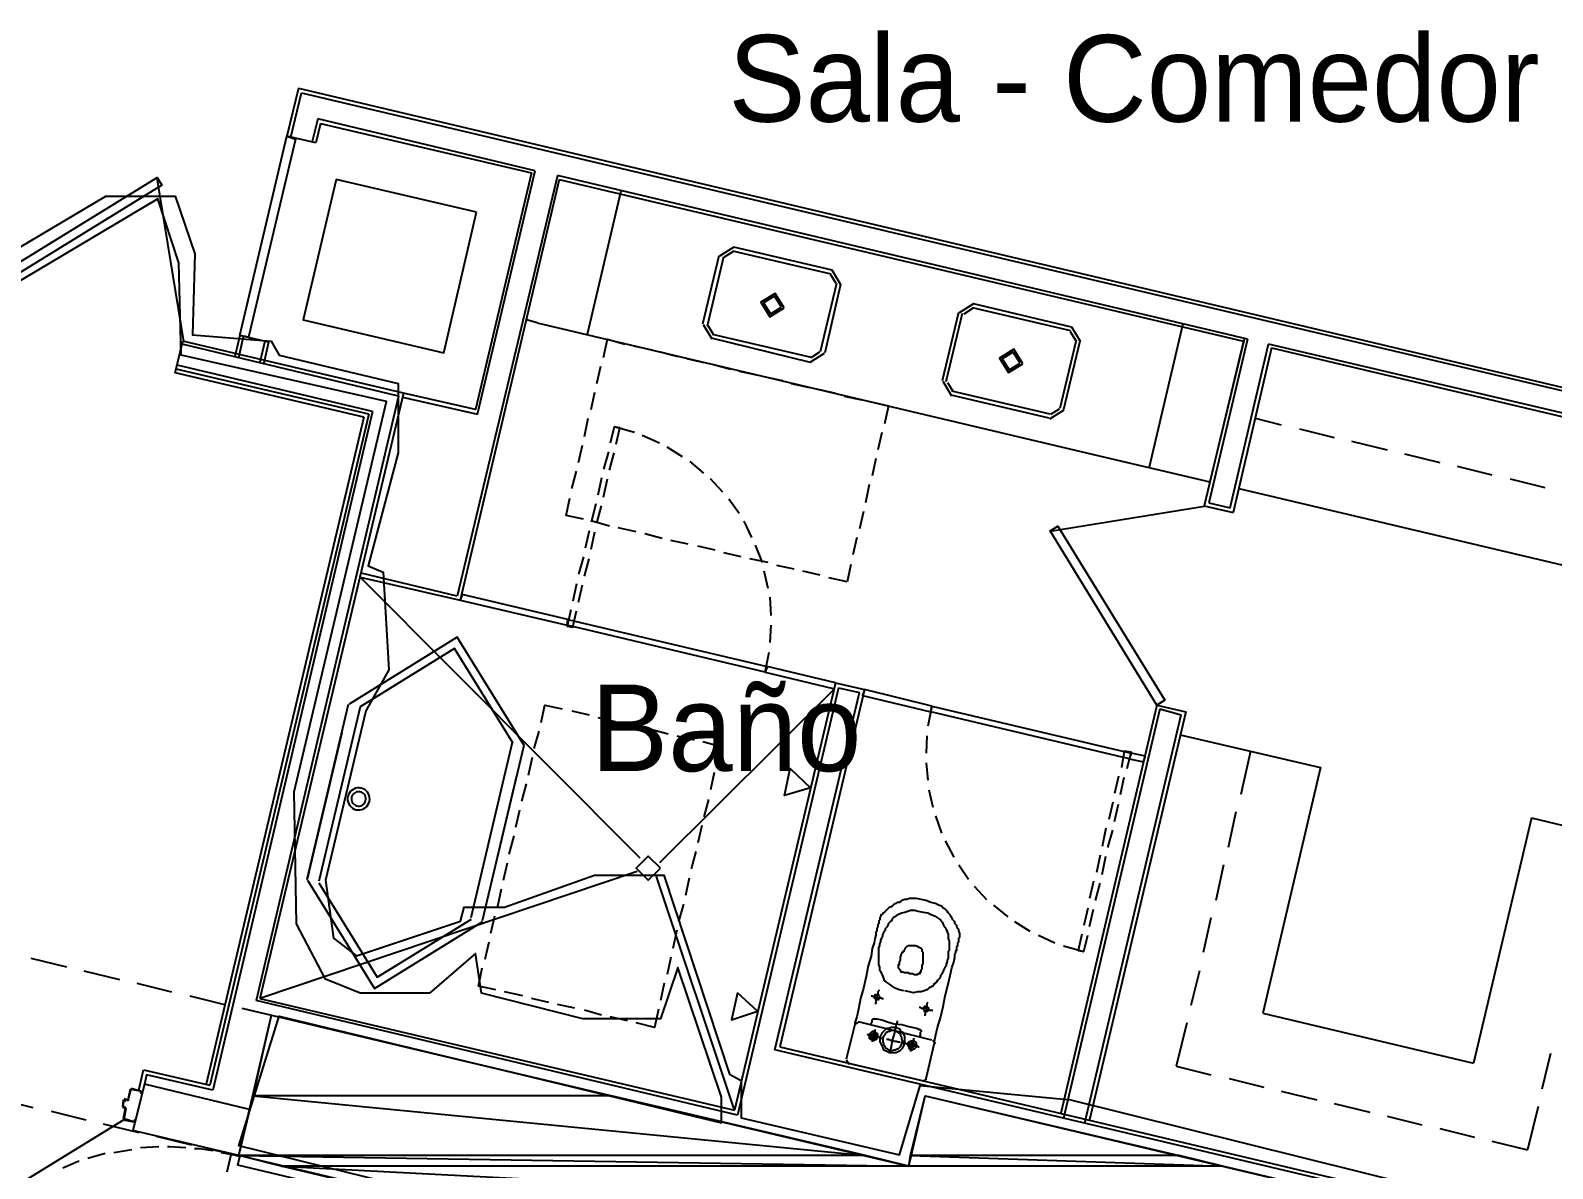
# Model space of a CAD drawing. Header units: feet. Extents: x -84 to 198, y -22 to 181.
# Drawn here: x 94.39 to 115.48, y 114.9 to 130.67 of the extents above; entities that cross this region are included whole.
import ezdxf
from ezdxf.enums import TextEntityAlignment as Align

# ---------------------------------------------------------------- set-up
doc = ezdxf.new("R2010")
doc.units = ezdxf.units.FT
for name, color, linetype in [('A-AREA-COMUN', 252, 'CONTINUOUS'), ('A-AREA-UNIDAD', 30, 'CONTINUOUS'), ('A-LINEA', 7, 'CONTINUOUS'), ('A-LINEA-FINA', 9, 'CONTINUOUS'), ('A-MURO-CONCRETO', 8, 'CONTINUOUS'), ('A-NOMBRE-ESPACIO', 2, 'CONTINUOUS')]:
    doc.layers.add(name, color=color, linetype=linetype)

msp = doc.modelspace()

# ---------------------------------------------------------------- linework, layer by layer
at = {"layer": 'A-AREA-COMUN'}
msp.add_lwpolyline([(107.12, 104.2844), (108.992, 112.3378), (97.28, 115.2178), (97.84, 117.0133), (103.968, 115.5378), (103.968, 115.8933), (103.36, 117.6889), (103.12, 116.9778), (102.048, 116.9778), (100.64, 117.3333), (100.56, 117.8844), (99.92, 117.3333), (98.96, 117.3333), (98.48, 117.5289), (98.08, 118.2933), (98.048, 120.1244), (99.328, 125.5289), (96.48, 126.1689), (96.448, 127.4489), (96.16, 128.3378), (93.92, 127.0044)], dxfattribs=at)
at = {"layer": 'A-AREA-UNIDAD'}
msp.add_lwpolyline([(93.488, 127.2178), (95.44, 128.3733), (96.4, 128.3733), (96.672, 127.5733), (96.64, 126.4533), (97.728, 126.3644), (97.84, 126.1689), (99.488, 125.7778), (99.488, 124.8178), (99.072, 123.2533), (99.28, 123.1644), (99.36, 121.8133), (99.04, 121.2444), (98.48, 118.8978), (98.592, 118.0978), (98.912, 117.8489), (100.352, 118.3289), (100.4, 118.5244), (100.96, 118.5244), (102.208, 118.9689), (103.168, 118.9689), (104.08, 116.2133), (104.24, 116.1244), (104.24, 115.6089), (106.432, 115.0933), (106.72, 116.0533), (108.8, 115.8578), (114.448, 114.4533)], dxfattribs=at)
at = {"layer": 'A-LINEA'}
for p, q in [((98.1067, 129.8711), (97.9467, 129.2044)), ((98, 129.1911), (98.1467, 129.8044)), ((98.1067, 129.8711), (118.4933, 125.0444)), ((98.1467, 129.8044), (118.5333, 124.9911)), ((98.3733, 129.4444), (98.2933, 129.1111)), ((98.4133, 129.3778), (98.3467, 129.1111)), ((101.3867, 128.7244), (98.3733, 129.4444)), ((98.4133, 129.3778), (101.3333, 128.6978)), ((98.3467, 129.1111), (97.9467, 129.2044)), ((101.6933, 128.6578), (100.3067, 122.8311)), ((100.5867, 125.3511), (101.3867, 128.7244)), ((111.2533, 126.3911), (101.6933, 128.6578)), ((96.5192, 126.3589), (96.1495, 128.6214)), ((100.5733, 128.1511), (98.6267, 128.6044)), ((101.72, 128.6044), (100.3467, 122.7778)), ((101.72, 128.6044), (111.2, 126.3644)), ((102.5733, 128.4444), (102.1067, 126.4578)), ((104.1384, 127.6666), (103.9378, 127.5428)), ((104.123, 127.6018), (104.0027, 127.5275)), ((104.12, 127.6178), (105.48, 127.2978)), ((104.1333, 127.6711), (105.4933, 127.3511)), ((103.7067, 126.6044), (103.9333, 127.5511)), ((103.7733, 126.5778), (104, 127.5378)), ((105.56, 127.1644), (105.3333, 126.2178)), ((105.5573, 127.1614), (105.483, 127.2818)), ((105.6222, 127.1461), (105.4984, 127.3466)), ((105.6133, 127.1511), (105.4, 126.2044)), ((107.0267, 125.8178), (107.2533, 126.7644)), ((107.08, 125.8044), (107.3067, 126.7511)), ((107.4584, 126.88), (107.2578, 126.7561)), ((107.443, 126.8151), (107.3227, 126.7408)), ((107.44, 126.8311), (108.8, 126.5111)), ((107.4533, 126.8844), (108.8133, 126.5644)), ((101.4133, 126.6178), (101.2667, 126.6578)), ((101.4133, 126.6178), (109.2, 124.7778)), ((103.7111, 126.5961), (103.835, 126.3956)), ((103.776, 126.5808), (103.8503, 126.4605)), ((108.9422, 126.3594), (108.8184, 126.56)), ((110.36, 126.6044), (109.8933, 124.6178)), ((96.4, 125.9244), (96.5067, 126.3644)), ((99.4933, 125.6044), (96.4933, 126.3244)), ((99.56, 125.6444), (96.5067, 126.3644)), ((97.2933, 126.4444), (97.2267, 126.1511)), ((97.28, 126.1378), (97.3467, 126.4311)), ((97.6933, 126.3511), (97.2933, 126.4444)), ((97.64, 126.3644), (97.5733, 126.0711)), ((97.6933, 126.3511), (97.6267, 126.0578)), ((105.2, 126.0711), (103.8267, 126.4044)), ((105.2133, 126.1378), (103.84, 126.4578)), ((108.88, 126.3778), (108.6533, 125.4311)), ((108.9333, 126.3644), (108.7067, 125.4178)), ((108.8773, 126.3748), (108.803, 126.4951)), ((111.2, 126.3644), (110.6533, 124.0844)), ((111.2533, 126.3911), (110.72, 124.1244)), ((111.2133, 126.4044), (110.7333, 124.4178)), ((111.0133, 124.0578), (111.5467, 126.3244)), ((118.4667, 124.6978), (111.5467, 126.3244)), ((102.7467, 126.2978), (103, 126.2444)), ((103.12, 126.2178), (103.36, 126.1511)), ((103.48, 126.1244), (103.72, 126.0711)), ((105.195, 126.0756), (105.3955, 126.1994)), ((105.2103, 126.1405), (105.3306, 126.2148)), ((111.5867, 126.2711), (111.0533, 123.9911)), ((111.5867, 126.2711), (118.4, 124.6578)), ((99.0133, 125.3111), (96.4, 125.9244)), ((99.08, 125.3511), (96.4133, 125.9778)), ((99.1333, 125.3911), (96.4267, 126.0311)), ((102.24, 125.7778), (102.2933, 126.0178)), ((103.84, 126.0444), (104.0933, 125.9778)), ((104.2133, 125.9511), (104.4533, 125.8978)), ((104.5733, 125.8711), (104.8133, 125.8178)), ((104.9333, 125.7778), (105.1867, 125.7244)), ((105.3067, 125.6978), (105.5467, 125.6444)), ((107.0311, 125.8095), (107.155, 125.6089)), ((107.096, 125.7941), (107.1703, 125.6738)), ((99.4933, 125.6044), (97.52, 117.2311)), ((99.56, 125.6444), (97.5733, 117.2578)), ((99.5467, 125.5911), (100.5867, 125.3511)), ((102.16, 125.4178), (102.2133, 125.6578)), ((105.6667, 125.6044), (105.9067, 125.5511)), ((108.5067, 125.2978), (107.1467, 125.6178)), ((108.52, 125.3511), (107.16, 125.6711)), ((99.0133, 125.3111), (96.8267, 116.0711)), ((99.0133, 125.3111), (96.8267, 116.0711)), ((99.08, 125.3511), (96.88, 116.0578)), ((99.08, 125.3511), (96.88, 116.0578)), ((99.1333, 125.3911), (96.92, 115.9911)), ((99.1333, 125.3911), (96.92, 115.9911)), ((102.0667, 125.0444), (102.12, 125.2978)), ((108.515, 125.2889), (108.7155, 125.4127)), ((108.5303, 125.3538), (108.6506, 125.4281)), ((111.36, 125.2978), (111.72, 125.2044)), ((102.48, 125.1778), (102.4267, 124.9511)), ((102.76, 125.0978), (102.48, 125.1778)), ((103.1067, 124.9511), (102.8667, 125.0578)), ((106.1867, 125.0978), (106.1333, 124.8578)), ((111.9733, 125.1511), (112.4533, 125.0311)), ((101.9867, 124.6844), (102.04, 124.9244)), ((103.4267, 124.7644), (103.2133, 124.8978)), ((112.6933, 124.9778), (113.1867, 124.8578)), ((102.4, 124.8311), (102.3333, 124.5911)), ((102.4133, 124.5778), (102.48, 124.8178)), ((103.72, 124.5378), (103.5333, 124.6978)), ((106.1067, 124.7378), (106.0533, 124.4978)), ((109.2, 124.7778), (110.7333, 124.4178)), ((113.4267, 124.8044), (113.92, 124.6844)), ((114.16, 124.6311), (114.64, 124.5111)), ((101.8933, 124.3244), (101.96, 124.5644)), ((102.3067, 124.4711), (102.2533, 124.2311)), ((102.3333, 124.2044), (102.3867, 124.4578)), ((103.9867, 124.2711), (103.8133, 124.4578)), ((114.8933, 124.4578), (115.3733, 124.3378)), ((106.0133, 124.3778), (105.96, 124.1244)), ((111.1333, 124.3244), (117.9467, 122.7111)), ((102.2267, 124.1111), (102.16, 123.8578)), ((102.24, 123.8444), (102.3067, 124.0844)), ((104.2133, 123.9778), (104.0667, 124.1778)), ((105.9333, 124.0044), (105.88, 123.7644)), ((110.659, 124.075), (108.5182, 123.7287)), ((110.6533, 124.0844), (111.0533, 123.9911)), ((110.72, 124.1244), (111.0133, 124.0578)), ((102.4133, 123.8044), (102.1733, 123.8711)), ((104.3867, 123.6444), (104.28, 123.8711)), ((102.1333, 123.7378), (102.08, 123.4978)), ((102.16, 123.4844), (102.2133, 123.7244)), ((102.7867, 123.7244), (102.5333, 123.7778)), ((103.1467, 123.6311), (102.9067, 123.6978)), ((103.5067, 123.5511), (103.2667, 123.6044)), ((105.84, 123.6444), (105.7867, 123.4044)), ((102.0533, 123.3778), (101.9867, 123.1378)), ((103.88, 123.4711), (103.64, 123.5244)), ((104.24, 123.3778), (104, 123.4311)), ((104.5333, 123.2978), (104.44, 123.5378)), ((100.3067, 122.8311), (98.9733, 123.1511)), ((102.0667, 123.1111), (102.1333, 123.3511)), ((104.6133, 123.2978), (104.36, 123.3511)), ((104.6133, 122.9378), (104.56, 123.1778)), ((104.9733, 123.2044), (104.7333, 123.2578)), ((105.3333, 123.1244), (105.0933, 123.1778)), ((105.76, 123.2711), (105.7067, 123.0311)), ((102.84, 119.2044), (98.96, 123.0978)), ((98.96, 123.0978), (100.3467, 122.7778)), ((101.96, 123.0044), (101.9067, 122.7644)), ((101.9867, 122.7511), (102.04, 122.9911)), ((105.7067, 123.0311), (105.4533, 123.0844)), ((104.6533, 122.5644), (104.64, 122.8178)), ((101.7867, 122.4711), (101.7867, 122.4711)), ((101.7867, 122.4711), (101.7867, 122.4711)), ((101.88, 122.4578), (101.88, 122.4578)), ((104.64, 122.1911), (104.6533, 122.4311)), ((104.5733, 121.7778), (104.6267, 122.0578)), ((105.5333, 121.5511), (103.1067, 119.1378)), ((105.5467, 121.6311), (104.1467, 115.7111)), ((105.5867, 121.5644), (104.1867, 115.6444)), ((104.7067, 116.5511), (105.88, 121.4978)), ((105.9467, 121.5378), (104.7733, 116.5911)), ((105.4933, 121.6044), (105.4933, 121.6044)), ((105.5467, 121.6311), (105.9467, 121.5378)), ((105.5867, 121.5644), (105.88, 121.4978)), ((105.9733, 121.4844), (105.9733, 121.4844)), ((98.96, 121.2978), (98.3867, 118.8844)), ((106.88, 121.3111), (106.8267, 121.0311)), ((110, 121.3244), (108.6667, 115.6711)), ((110.04, 121.2711), (108.7067, 115.6044)), ((110, 121.3244), (110.4, 121.2311)), ((110.04, 121.2711), (110.3333, 121.1911)), ((101.8933, 121.2444), (102.1333, 121.1911)), ((102.2533, 121.1511), (102.4933, 121.0978)), ((102.6133, 121.0711), (102.8667, 121.0178)), ((109, 115.5378), (110.3333, 121.1911)), ((110.4, 121.2311), (109.0667, 115.5778)), ((101.3733, 120.7244), (101.44, 120.9644)), ((102.9867, 120.9911), (103.2267, 120.9244)), ((103.3467, 120.8978), (103.5867, 120.8444)), ((106.8133, 120.8978), (106.8, 120.6578)), ((110.32, 120.9111), (112.2667, 120.4578)), ((101.0667, 120.8044), (100.4933, 118.3778)), ((101.2267, 120.7644), (100.6533, 118.3378)), ((103.7067, 120.8178), (103.96, 120.7511)), ((103.96, 120.7511), (103.8933, 120.5111)), ((109.5867, 120.6311), (109.5867, 120.6311)), ((109.6667, 120.6178), (109.6667, 120.6178)), ((109.6667, 120.6178), (109.6667, 120.6178)), ((111.2933, 120.6844), (111.16, 120.0844)), ((101.2933, 120.3511), (101.3467, 120.6044)), ((106.8, 120.5244), (106.8267, 120.2844)), ((112.2667, 120.4578), (111.4667, 117.0578)), ((101.1333, 120.3644), (100.6533, 118.3378)), ((101.2, 119.9911), (101.2667, 120.2311)), ((103.8667, 120.3911), (103.8133, 120.1511)), ((109.4667, 120.3378), (109.4133, 120.0978)), ((109.4933, 120.0844), (109.5467, 120.3244)), ((98.7908, 120.0599), (98.7869, 120.0335)), ((98.7869, 120.0335), (98.7877, 120.0068)), ((98.7877, 120.0068), (98.7931, 119.9806)), ((98.7993, 120.0853), (98.7908, 120.0599)), ((98.812, 120.1088), (98.7993, 120.0853)), ((98.8286, 120.1298), (98.812, 120.1088)), ((98.8485, 120.1475), (98.8286, 120.1298)), ((98.8427, 120.0476), (98.8402, 120.0303)), ((98.8402, 120.0303), (98.8407, 120.0129)), ((98.8407, 120.0129), (98.8442, 119.9958)), ((98.8482, 120.0641), (98.8427, 120.0476)), ((98.8442, 119.9958), (98.8506, 119.9796)), ((98.8565, 120.0795), (98.8482, 120.0641)), ((98.8713, 120.1615), (98.8485, 120.1475)), ((98.8673, 120.0931), (98.8565, 120.0795)), ((98.8804, 120.1047), (98.8673, 120.0931)), ((98.8962, 120.1714), (98.8713, 120.1615)), ((98.8952, 120.1138), (98.8804, 120.1047)), ((98.9114, 120.1203), (98.8952, 120.1138)), ((98.9223, 120.1768), (98.8962, 120.1714)), ((98.9285, 120.1238), (98.9114, 120.1203)), ((98.9491, 120.1775), (98.9223, 120.1768)), ((98.9459, 120.1243), (98.9285, 120.1238)), ((98.9631, 120.1217), (98.9459, 120.1243)), ((98.9755, 120.1736), (98.9491, 120.1775)), ((98.9797, 120.1162), (98.9631, 120.1217)), ((99.0009, 120.1652), (98.9755, 120.1736)), ((98.995, 120.1079), (98.9797, 120.1162)), ((99.0087, 120.0971), (98.995, 120.1079)), ((99.0244, 120.1525), (99.0009, 120.1652)), ((99.0203, 120.0841), (99.0087, 120.0971)), ((99.0294, 120.0693), (99.0203, 120.0841)), ((99.0235, 119.9694), (99.0318, 119.9848)), ((99.0453, 120.1359), (99.0244, 120.1525)), ((99.0358, 120.053), (99.0294, 120.0693)), ((99.0318, 119.9848), (99.0373, 120.0013)), ((99.0393, 120.036), (99.0358, 120.053)), ((99.0373, 120.0013), (99.0398, 120.0185)), ((99.0398, 120.0185), (99.0393, 120.036)), ((99.0631, 120.1159), (99.0453, 120.1359)), ((99.0771, 120.0931), (99.0631, 120.1159)), ((99.0869, 120.0683), (99.0771, 120.0931)), ((99.0807, 119.9636), (99.0892, 119.989)), ((99.0923, 120.0421), (99.0869, 120.0683)), ((99.0892, 119.989), (99.0931, 120.0154)), ((99.0931, 120.0154), (99.0923, 120.0421)), ((103.7867, 120.0178), (103.72, 119.7778)), ((106.84, 120.1511), (106.8933, 119.9111)), ((98.7931, 119.9806), (98.8029, 119.9557)), ((98.8029, 119.9557), (98.8169, 119.933)), ((98.8169, 119.933), (98.8347, 119.913)), ((98.8347, 119.913), (98.8556, 119.8964)), ((98.8506, 119.9796), (98.8597, 119.9648)), ((98.8556, 119.8964), (98.8792, 119.8837)), ((98.8597, 119.9648), (98.8713, 119.9518)), ((98.8713, 119.9518), (98.885, 119.9409)), ((98.8791, 119.8837), (98.9045, 119.8753)), ((98.885, 119.9409), (98.9003, 119.9327)), ((98.9003, 119.9327), (98.9169, 119.9272)), ((98.9045, 119.8753), (98.9309, 119.8714)), ((98.9169, 119.9272), (98.9341, 119.9246)), ((98.9309, 119.8714), (98.9577, 119.8721)), ((98.9341, 119.9246), (98.9515, 119.9251)), ((98.9515, 119.9251), (98.9686, 119.9286)), ((98.9577, 119.8721), (98.9838, 119.8775)), ((98.9686, 119.9286), (98.9848, 119.935)), ((98.9838, 119.8775), (99.0087, 119.8874)), ((98.9848, 119.935), (98.9996, 119.9442)), ((98.9996, 119.9442), (99.0127, 119.9558)), ((99.0087, 119.8874), (99.0315, 119.9014)), ((99.0127, 119.9558), (99.0235, 119.9694)), ((99.0315, 119.9014), (99.0514, 119.9191)), ((99.0514, 119.9191), (99.068, 119.9401)), ((99.068, 119.9401), (99.0807, 119.9636)), ((101.12, 119.6311), (101.1733, 119.8711)), ((106.9333, 119.7911), (107.0133, 119.5511)), ((109.3867, 119.9778), (109.3333, 119.7378)), ((109.4133, 119.7111), (109.4667, 119.9511)), ((111.0933, 119.8444), (110.9867, 119.3511)), ((103.6933, 119.6578), (103.64, 119.4178)), ((109.2933, 119.6178), (109.24, 119.3644)), ((109.32, 119.3511), (109.3867, 119.5911)), ((115.1867, 119.7644), (114.3867, 116.3644)), ((115.1867, 119.7644), (117.1333, 119.2978)), ((101.0267, 119.2578), (101.0933, 119.5111)), ((107.0667, 119.4444), (107.1867, 119.2178)), ((103.6133, 119.2978), (103.5467, 119.0578)), ((109.2133, 119.2444), (109.16, 119.0044)), ((109.24, 118.9778), (109.2933, 119.2311)), ((102.8, 119.0178), (97.5733, 117.2578)), ((100.9467, 118.8978), (101, 119.1378)), ((104.1467, 115.7111), (103.0667, 118.9511)), ((107.2533, 119.1111), (107.3867, 118.9111)), ((110.92, 119.1111), (110.8133, 118.6178)), ((100.8667, 118.5378), (100.92, 118.7778)), ((103.52, 118.9244), (103.4667, 118.6844)), ((107.4667, 118.8178), (107.64, 118.6311)), ((109.12, 118.8844), (109.0667, 118.6444)), ((109.1467, 118.6178), (109.2133, 118.8578)), ((103.44, 118.5644), (103.3733, 118.3244)), ((107.7333, 118.5511), (107.9333, 118.3911)), ((109.04, 118.5111), (108.9867, 118.2711)), ((100.7733, 118.1644), (100.8267, 118.4044)), ((108.0267, 118.3244), (108.24, 118.1911)), ((109.0667, 118.2578), (109.12, 118.4978)), ((110.7467, 118.3778), (110.64, 117.8978)), ((103.3467, 118.2044), (103.2933, 117.9511)), ((108.36, 118.1378), (108.5867, 118.0311)), ((108.9867, 117.9111), (109.04, 118.1378)), ((100.6933, 117.8044), (100.7467, 118.0444)), ((108.7067, 117.9911), (108.9867, 117.9111)), ((94.4, 117.8178), (94.8933, 117.6978)), ((103.2667, 117.8311), (103.2133, 117.5911)), ((95.1333, 117.6444), (95.6267, 117.5244)), ((95.8667, 117.4711), (96.3467, 117.3511)), ((103.1733, 117.4711), (103.12, 117.2311)), ((110.5867, 117.6444), (110.4667, 117.1644)), ((96.6, 117.2978), (97.08, 117.1778)), ((97.5733, 117.2578), (104.1467, 115.7111)), ((101.2133, 117.2978), (100.96, 117.3511)), ((101.5733, 117.2044), (101.3333, 117.2578)), ((97.32, 117.1244), (97.7333, 117.0311)), ((104.1867, 115.6444), (97.52, 117.2311)), ((101.9333, 117.1244), (101.6933, 117.1778)), ((102.3067, 117.0311), (102.0667, 117.0978)), ((111.4667, 117.0578), (114.3867, 116.3644)), ((102.6667, 116.9511), (102.4267, 117.0044)), ((105.8133, 116.8978), (105.6933, 116.4178)), ((105.8707, 116.9365), (105.8146, 116.9019)), ((106.88, 116.6844), (105.8667, 116.9378)), ((110.4133, 116.9244), (110.2667, 116.3244)), ((106.8, 116.1511), (106.92, 116.6444)), ((106.9321, 116.627), (106.8974, 116.6832)), ((129.2667, 110.7378), (104.7067, 116.5511)), ((104.7733, 116.5911), (129.28, 110.7911)), ((105.6946, 116.4085), (105.7293, 116.3524)), ((115.4533, 116.4978), (115.3333, 116.0044)), ((95.8933, 115.9911), (95.96, 116.2711)), ((95.8933, 115.9911), (95.96, 116.2711)), ((95.96, 116.2711), (96.88, 116.0578)), ((95.96, 116.2711), (96.88, 116.0578)), ((105.72, 116.3644), (106.7467, 116.1244)), ((110.2667, 116.3244), (110.7467, 116.2044)), ((95.7733, 116.0044), (95.7467, 115.8711)), ((95.7867, 116.0044), (95.7867, 116.0044)), ((95.9733, 116.0711), (95.8133, 115.4311)), ((97.4267, 115.7244), (95.9733, 116.0711)), ((106.7559, 116.1124), (106.8121, 116.147)), ((111, 116.1511), (111.48, 116.0311)), ((111.72, 115.9778), (112.2133, 115.8578)), ((93.9467, 115.8711), (94.4267, 115.7511)), ((95.68, 115.8578), (95.6667, 115.7644)), ((95.7333, 115.8578), (95.6933, 115.8711)), ((95.6933, 115.8578), (95.6933, 115.8578)), ((95.7333, 115.8711), (95.7333, 115.8711)), ((95.7354, 115.845), (95.7595, 115.8598)), ((112.4533, 115.8044), (112.9467, 115.6844)), ((92.0775, 113.3648), (95.6926, 115.5856)), ((94.68, 115.6978), (95.16, 115.5778)), ((95.6667, 115.7511), (95.7067, 115.7511)), ((95.68, 115.7644), (95.68, 115.7644)), ((95.7067, 115.7378), (95.68, 115.5911)), ((95.6933, 115.7378), (95.6933, 115.7378)), ((95.6933, 115.5911), (95.6933, 115.5911)), ((95.7195, 115.7265), (95.7046, 115.7506)), ((113.1867, 115.6311), (113.6667, 115.5111)), ((115.28, 115.7644), (115.1333, 115.1644)), ((95.4, 115.5244), (95.8933, 115.4044)), ((97.28, 115.0844), (95.8133, 115.4311)), ((96.1333, 115.3511), (96.6267, 115.2311)), ((113.92, 115.4578), (114.4, 115.3378)), ((95.8, 115.1644), (95.5467, 115.1244)), ((96.1733, 115.2044), (95.92, 115.1911)), ((96.8667, 115.1778), (97.28, 115.0844)), ((114.64, 115.2844), (115.1333, 115.1644)), ((95.4267, 115.1111), (95.1867, 115.0444)), ((97.1733, 115.0978), (97.04, 115.1244)), ((97.12, 114.8578), (97.1733, 115.0978)), ((97.2933, 115.0711), (97.1733, 115.0978)), ((97.2667, 114.9511), (97.2933, 115.0711)), ((99.4667, 114.4311), (97.2667, 114.9511))]:
    msp.add_line(p, q, dxfattribs=at)
for points in [[(98.0667, 129.1644), (97.4133, 126.4178), (97.2933, 126.4444), (97.9467, 129.2044), (98.0667, 129.1644)], [(93.5867, 127.0578), (96.1467, 128.6311), (96.2133, 128.5244), (93.6533, 126.9511), (93.5867, 127.0578)], [(101.3333, 128.6978), (100.56, 125.4178), (99.56, 125.6444)], [(98.6267, 128.6044), (98.1733, 126.6578), (100.12, 126.2044), (100.5733, 128.1511)], [(104.8355, 126.8261), (104.7117, 127.0266), (104.5111, 126.9028), (104.635, 126.7023), (104.8355, 126.8261)], [(104.7966, 126.8353), (104.7025, 126.9877), (104.5501, 126.8936), (104.6442, 126.7412), (104.7966, 126.8353)], [(102.3333, 126.1378), (102.3867, 126.3911), (102.6267, 126.3244)], [(108.1422, 126.0527), (108.0184, 126.2533), (107.8178, 126.1295), (107.9416, 125.9289), (108.1422, 126.0527)], [(108.1033, 126.0619), (108.0092, 126.2144), (107.8567, 126.1203), (107.9508, 125.9678), (108.1033, 126.0619)], [(106.04, 125.5244), (106.28, 125.4711), (106.2267, 125.2178)], [(102.5067, 124.9378), (102.56, 125.1644), (102.48, 125.1778)], [(102.0533, 123.8978), (101.8133, 123.9511), (101.8667, 124.1911)], [(110, 121.3244), (108.52, 123.7378), (108.6267, 123.8044), (110.1067, 121.3911), (110, 121.3244)], [(100.3467, 122.7778), (101.8267, 122.4311), (101.84, 122.5111), (100.3733, 122.8578), (100.3467, 122.7778)], [(101.88, 122.6444), (101.8267, 122.4178), (101.9067, 122.4044), (101.96, 122.6311)], [(101.84, 122.5111), (104.6, 121.8578), (104.5733, 121.7778), (101.8267, 122.4311), (101.84, 122.5111)], [(101.2332, 120.7641), (100.307, 122.2643), (98.8068, 121.3381)], [(101.0775, 120.8009), (100.2702, 122.1086), (98.9625, 121.3013)], [(104.5467, 121.8311), (104.5467, 121.8311), (104.5467, 121.8311)], [(104.5733, 121.7778), (105.5333, 121.5511), (105.5467, 121.6311), (104.6, 121.8578), (104.5733, 121.7778)], [(104.6267, 121.8044), (104.6267, 121.8044), (104.6267, 121.8044)], [(106.88, 121.3111), (105.9467, 121.5378), (105.92, 121.4578), (106.8667, 121.2311), (106.88, 121.3111)], [(98.7067, 120.9378), (98.2267, 118.9111), (98.8, 121.3378)], [(101.4667, 121.0844), (101.52, 121.3244), (101.76, 121.2711)], [(106.8267, 121.2844), (106.8267, 121.2844), (106.8267, 121.2844)], [(109.6133, 120.5778), (106.8667, 121.2311), (106.88, 121.3111), (109.64, 120.6578), (109.6133, 120.5778)], [(106.92, 121.2711), (106.92, 121.2711), (106.92, 121.2711)], [(109.5867, 120.4444), (109.64, 120.6711), (109.5467, 120.6844), (109.5067, 120.4578)], [(109.84, 120.6178), (109.64, 120.6578), (109.6133, 120.5778), (109.8133, 120.5378), (109.84, 120.6178)], [(103.12, 119.0644), (102.9533, 119.2311), (102.7867, 119.0644), (102.9533, 118.8978), (103.12, 119.0644)], [(98.2335, 118.8981), (99.1597, 117.3979), (100.6598, 118.3241)], [(98.3892, 118.8613), (99.1965, 117.5536), (100.5041, 118.3609)], [(106.92, 116.6444), (106.92, 116.6711), (106.9333, 116.7378), (106.96, 116.8578), (107, 116.9911), (107.04, 117.1511), (107.0667, 117.2978), (107.1067, 117.4578), (107.1333, 117.5778), (107.16, 117.6844), (107.1867, 117.7644), (107.2, 117.8311), (107.2, 117.8711), (107.2133, 117.8978), (107.2133, 117.9244), (107.2267, 117.9244), (107.2267, 117.9378), (107.2267, 117.9511), (107.2267, 117.9644), (107.2267, 117.9778), (107.24, 117.9911), (107.24, 118.0044), (107.24, 118.0178), (107.24, 118.0311), (107.2533, 118.0444), (107.2533, 118.0711), (107.2533, 118.0844), (107.2533, 118.0978), (107.2667, 118.1111), (107.2667, 118.1244), (107.2667, 118.1378), (107.2667, 118.1511), (107.2667, 118.1644), (107.2533, 118.1911), (107.2533, 118.2044), (107.2533, 118.2178), (107.24, 118.2311), (107.2267, 118.2578), (107.2267, 118.2711), (107.2133, 118.2844), (107.2, 118.2978), (107.2, 118.3244), (107.1867, 118.3378), (107.1733, 118.3511), (107.16, 118.3778), (107.1467, 118.3911), (107.1333, 118.4178), (107.12, 118.4311), (107.1067, 118.4444), (107.0933, 118.4711), (107.0667, 118.4978), (107.04, 118.5111), (107.0133, 118.5378), (106.9733, 118.5511), (106.9333, 118.5778), (106.8667, 118.5911), (106.8, 118.6178), (106.7333, 118.6311), (106.6667, 118.6444), (106.6133, 118.6444), (106.5733, 118.6444), (106.5333, 118.6311), (106.5067, 118.6311), (106.4667, 118.6178), (106.4533, 118.6044), (106.4267, 118.5911), (106.4, 118.5911), (106.3867, 118.5778), (106.36, 118.5644), (106.3467, 118.5511), (106.3333, 118.5378), (106.3067, 118.5244), (106.2933, 118.5244), (106.28, 118.5111), (106.2667, 118.4978), (106.2533, 118.4844), (106.24, 118.4711), (106.2267, 118.4578), (106.2133, 118.4444), (106.2, 118.4311), (106.1867, 118.4178), (106.1733, 118.4178), (106.1733, 118.4044), (106.16, 118.3778), (106.16, 118.3644), (106.16, 118.3511), (106.1467, 118.3378), (106.1467, 118.3244), (106.1467, 118.3111), (106.1467, 118.2978), (106.1333, 118.2844), (106.1333, 118.2711), (106.1333, 118.2578), (106.12, 118.2311), (106.12, 118.2178), (106.12, 118.2044), (106.12, 118.1911), (106.1067, 118.1778), (106.1067, 118.1644), (106.1067, 118.1378), (106.0933, 118.0844), (106.08, 118.0311), (106.0533, 117.9511), (106.04, 117.8444), (106, 117.7111), (105.9733, 117.5644), (105.9333, 117.4044), (105.8933, 117.2578), (105.8667, 117.1111), (105.84, 117.0044), (105.8133, 116.9244), (105.8133, 116.8978)], [(106.4933, 117.3644), (106.4267, 117.3778), (106.3733, 117.4044), (106.3333, 117.4311), (106.2933, 117.4578), (106.2533, 117.4844), (106.2267, 117.5111), (106.2133, 117.5511), (106.2, 117.5778), (106.1867, 117.6044), (106.1733, 117.6311), (106.16, 117.6578), (106.16, 117.6711), (106.16, 117.6978), (106.1467, 117.7244), (106.1467, 117.7378), (106.1467, 117.7644), (106.1467, 117.7778), (106.1467, 117.8044), (106.1467, 117.8178), (106.1467, 117.8444), (106.1467, 117.8578), (106.1467, 117.8844), (106.1467, 117.9111), (106.1467, 117.9378), (106.1467, 117.9644), (106.16, 117.9911), (106.16, 118.0178), (106.1733, 118.0444), (106.1733, 118.0711), (106.1867, 118.0978), (106.2, 118.1244), (106.2, 118.1511), (106.2133, 118.1644), (106.2267, 118.1911), (106.24, 118.2044), (106.24, 118.2311), (106.2533, 118.2444), (106.2667, 118.2578), (106.28, 118.2844), (106.28, 118.2978), (106.2933, 118.3111), (106.3067, 118.3244), (106.32, 118.3378), (106.3333, 118.3511), (106.3467, 118.3778), (106.36, 118.3911), (106.3867, 118.4044), (106.4, 118.4178), (106.4267, 118.4311), (106.4667, 118.4444), (106.5067, 118.4578), (106.5467, 118.4711), (106.5867, 118.4844), (106.64, 118.4844), (106.6933, 118.4711), (106.76, 118.4578), (106.8267, 118.4444), (106.88, 118.4178), (106.92, 118.4044), (106.96, 118.3778), (107, 118.3511), (107.0267, 118.3111), (107.04, 118.2844), (107.0533, 118.2578), (107.0667, 118.2444), (107.08, 118.2178), (107.0933, 118.1911), (107.0933, 118.1778), (107.1067, 118.1511), (107.1067, 118.1378), (107.1067, 118.1244), (107.1067, 118.0978), (107.1067, 118.0844), (107.12, 118.0578), (107.12, 118.0444), (107.12, 118.0178), (107.12, 118.0044), (107.12, 117.9778), (107.12, 117.9511), (107.12, 117.9244), (107.1067, 117.9111), (107.1067, 117.8844), (107.1067, 117.8444), (107.1067, 117.8178), (107.0933, 117.7911), (107.0933, 117.7644), (107.08, 117.7378), (107.08, 117.7111), (107.0667, 117.6978), (107.0533, 117.6711), (107.04, 117.6444), (107.04, 117.6311), (107.0267, 117.6178), (107.0133, 117.5911), (107, 117.5778), (107, 117.5644), (106.9867, 117.5378), (106.9733, 117.5244), (106.96, 117.5111), (106.9467, 117.4844), (106.9333, 117.4711), (106.9067, 117.4578), (106.8933, 117.4311), (106.8667, 117.4178), (106.84, 117.4044), (106.8133, 117.3778), (106.7733, 117.3644), (106.7333, 117.3511), (106.68, 117.3511), (106.6267, 117.3378), (106.5733, 117.3511), (106.5067, 117.3644)], [(108.96, 118.1511), (108.9067, 117.9244), (108.9867, 117.9111)], [(106.6667, 117.5911), (106.68, 117.5911), (106.6933, 117.6044), (106.7067, 117.6044), (106.72, 117.6044), (106.72, 117.6178), (106.72, 117.6311), (106.7333, 117.6311), (106.7333, 117.6444), (106.7333, 117.6578), (106.7467, 117.6711), (106.7467, 117.6844), (106.7467, 117.6978), (106.7467, 117.7111), (106.7467, 117.7244), (106.76, 117.7378), (106.76, 117.7511), (106.76, 117.7644), (106.76, 117.7778), (106.76, 117.7911), (106.76, 117.8044), (106.76, 117.8178), (106.76, 117.8311), (106.76, 117.8444), (106.76, 117.8578), (106.76, 117.8711), (106.76, 117.8844), (106.76, 117.8978), (106.7467, 117.9111), (106.7467, 117.9244), (106.7467, 117.9378), (106.7333, 117.9511), (106.7067, 117.9644), (106.68, 117.9778), (106.6533, 117.9911), (106.6133, 117.9911), (106.5867, 117.9911), (106.56, 117.9911), (106.5467, 117.9911), (106.5333, 117.9778), (106.52, 117.9644), (106.5067, 117.9511), (106.5067, 117.9378), (106.4933, 117.9244), (106.4933, 117.9111), (106.48, 117.9111), (106.48, 117.8978), (106.4667, 117.8978), (106.4667, 117.8844), (106.4533, 117.8711), (106.4533, 117.8578), (106.4533, 117.8444), (106.44, 117.8311), (106.44, 117.8178), (106.44, 117.8044), (106.44, 117.7911), (106.4267, 117.7644), (106.4267, 117.7511), (106.4267, 117.7378), (106.4267, 117.7244), (106.4133, 117.7244), (106.4133, 117.7111), (106.4133, 117.6978), (106.4133, 117.6844), (106.4267, 117.6711), (106.44, 117.6578), (106.44, 117.6444), (106.4533, 117.6444), (106.4533, 117.6311), (106.4667, 117.6311), (106.48, 117.6311), (106.5067, 117.6178), (106.5467, 117.6178), (106.5733, 117.6044), (106.6133, 117.6044), (106.64, 117.5911), (106.6533, 117.5911), (106.6667, 117.5911)], [(100.84, 117.3778), (100.6, 117.4311), (100.6533, 117.6844)], [(106.04, 117.2978), (106.0533, 117.2978), (106.08, 117.2844), (106.1067, 117.2844), (106.1333, 117.2711), (106.1733, 117.2711), (106.1867, 117.2578), (106.2133, 117.2578)], [(106.1333, 117.3111), (106.12, 117.3111), (106.1067, 117.3111), (106.0933, 117.3111), (106.0933, 117.2978), (106.08, 117.2844), (106.08, 117.2711), (106.0933, 117.2711), (106.0933, 117.2578), (106.1067, 117.2444), (106.12, 117.2444), (106.1333, 117.2444), (106.1467, 117.2444), (106.1467, 117.2578), (106.16, 117.2711), (106.16, 117.2844), (106.1467, 117.2978), (106.1467, 117.3111), (106.1333, 117.3111)], [(106.1467, 117.3778), (106.1467, 117.3644), (106.1333, 117.3511), (106.1333, 117.3244), (106.12, 117.2978), (106.12, 117.2711), (106.1067, 117.2311), (106.1067, 117.2178), (106.1067, 117.1911), (106.0933, 117.1911)], [(97.7333, 117.0311), (106.56, 114.9378), (106.7867, 115.9111), (114.5733, 114.0711), (113.88, 111.1511), (111.9333, 111.6178), (109.56, 101.5511), (96.56, 104.6311), (97.0133, 106.5778), (107.0933, 104.1911), (109.0133, 112.2978), (97.28, 115.0844), (97.7333, 117.0311)], [(103.0933, 117.1111), (103.04, 116.8578), (102.7867, 116.9244)], [(106.7067, 117.1378), (106.72, 117.1378), (106.7333, 117.1244), (106.76, 117.1244), (106.7867, 117.1244), (106.8133, 117.1111), (106.8533, 117.0978), (106.8667, 117.0978), (106.8933, 117.0978)], [(106.8133, 117.1511), (106.8, 117.1511), (106.7867, 117.1511), (106.7733, 117.1511), (106.7733, 117.1378), (106.7733, 117.1244), (106.76, 117.1244), (106.76, 117.1111), (106.7733, 117.0978), (106.7733, 117.0844), (106.7867, 117.0844), (106.8, 117.0844), (106.8133, 117.0844), (106.8267, 117.0844), (106.8267, 117.0978), (106.84, 117.1111), (106.84, 117.1244), (106.8267, 117.1378), (106.8133, 117.1511)], [(106.8267, 117.2044), (106.8133, 117.1911), (106.8133, 117.1644), (106.8, 117.1378), (106.8, 117.0978), (106.7867, 117.0711), (106.7867, 117.0578), (106.7867, 117.0311), (106.7733, 117.0311)], [(106.04, 116.8844), (106.04, 116.8978), (106.04, 116.9111), (106.0533, 116.9378), (106.0533, 116.9511), (106.0533, 116.9644), (106.0667, 116.9778), (106.08, 116.9778), (106.0933, 116.9778), (106.12, 116.9778), (106.1867, 116.9644), (106.2667, 116.9378), (106.36, 116.9111), (106.4667, 116.8978), (106.56, 116.8711), (106.6267, 116.8578), (106.68, 116.8444), (106.7067, 116.8311), (106.72, 116.8311), (106.7333, 116.8178), (106.7333, 116.8044), (106.72, 116.7911), (106.72, 116.7778), (106.72, 116.7644), (106.72, 116.7511), (106.72, 116.7378), (106.7067, 116.7378)], [(106.0933, 116.8311), (106.0933, 116.8178), (106.08, 116.7911), (106.08, 116.7644), (106.0667, 116.7244), (106.0667, 116.6978), (106.0533, 116.6711), (106.0533, 116.6578)], [(106.3733, 116.8578), (106.3467, 116.8578), (106.32, 116.8578), (106.28, 116.8444), (106.2533, 116.8444), (106.2267, 116.8178), (106.2133, 116.8044), (106.1867, 116.7778), (106.1733, 116.7511), (106.16, 116.7244), (106.16, 116.6844), (106.16, 116.6578), (106.1733, 116.6311), (106.1867, 116.6044), (106.2, 116.5778), (106.2133, 116.5511), (106.24, 116.5378), (106.2667, 116.5244), (106.2933, 116.5111), (106.3333, 116.5111), (106.36, 116.5111), (106.3867, 116.5111), (106.4133, 116.5244), (106.44, 116.5378), (106.4667, 116.5644), (106.48, 116.5778), (106.4933, 116.6044), (106.5067, 116.6444), (106.5067, 116.6711), (106.5067, 116.6978), (106.5067, 116.7378), (106.4933, 116.7644), (106.48, 116.7911), (106.4533, 116.8044), (106.44, 116.8311), (106.4133, 116.8444), (106.3733, 116.8578)], [(106.4, 116.9511), (106.4, 116.9378), (106.3867, 116.8978), (106.3733, 116.8311), (106.36, 116.7644), (106.3333, 116.6844), (106.32, 116.6178), (106.3067, 116.5511), (106.2933, 116.5111), (106.2933, 116.4978)], [(105.9867, 116.7644), (106.0133, 116.7511), (106.04, 116.7511), (106.08, 116.7378), (106.12, 116.7378), (106.1467, 116.7244), (106.1733, 116.7111), (106.2, 116.7111), (106.2133, 116.7111)], [(106.08, 116.8044), (106.0667, 116.8044), (106.0533, 116.8044), (106.04, 116.7911), (106.0267, 116.7778), (106.0133, 116.7644), (106.0133, 116.7511), (106.0133, 116.7378), (106.0133, 116.7244), (106.0133, 116.7111), (106.0267, 116.7111), (106.0267, 116.6978), (106.04, 116.6978), (106.0533, 116.6844), (106.0667, 116.6844), (106.08, 116.6844), (106.0933, 116.6844), (106.1067, 116.6978), (106.12, 116.6978), (106.12, 116.7111), (106.1333, 116.7244), (106.1333, 116.7378), (106.1333, 116.7511), (106.1333, 116.7644), (106.12, 116.7644), (106.12, 116.7778), (106.1067, 116.7911), (106.0933, 116.7911), (106.08, 116.8044)], [(106.08, 116.7778), (106.0667, 116.7778), (106.0533, 116.7644), (106.04, 116.7644), (106.04, 116.7511), (106.04, 116.7378), (106.04, 116.7244), (106.0533, 116.7244), (106.0533, 116.7111), (106.0667, 116.7111), (106.08, 116.7111), (106.0933, 116.7111), (106.0933, 116.7244), (106.1067, 116.7244), (106.1067, 116.7378), (106.1067, 116.7511), (106.0933, 116.7511), (106.0933, 116.7644), (106.08, 116.7778)], [(106.3733, 116.8178), (106.3467, 116.8178), (106.32, 116.8178), (106.2933, 116.8044), (106.28, 116.8044), (106.2533, 116.7911), (106.24, 116.7778), (106.2267, 116.7511), (106.2133, 116.7378), (106.2, 116.7111), (106.2, 116.6844), (106.2, 116.6578), (106.2133, 116.6444), (106.2133, 116.6178), (106.2267, 116.6044), (106.24, 116.5778), (106.2667, 116.5644), (106.28, 116.5511), (106.3067, 116.5511), (106.3333, 116.5378), (106.36, 116.5511), (106.3733, 116.5511), (106.4, 116.5644), (106.4133, 116.5644), (106.44, 116.5911), (106.4533, 116.6044), (106.4667, 116.6311), (106.4667, 116.6444), (106.48, 116.6711), (106.4667, 116.6978), (106.4667, 116.7244), (106.4533, 116.7378), (106.4533, 116.7644), (106.4267, 116.7778), (106.4133, 116.7911), (106.3867, 116.8044), (106.3733, 116.8178)], [(106.2533, 116.6978), (106.2667, 116.6978), (106.28, 116.6978), (106.3067, 116.6844), (106.3333, 116.6844), (106.36, 116.6711), (106.3867, 116.6711), (106.4133, 116.6578), (106.4267, 116.6578), (106.44, 116.6578)], [(106.48, 116.6444), (106.4933, 116.6444), (106.5067, 116.6444), (106.5333, 116.6311), (106.5733, 116.6178), (106.6133, 116.6178), (106.64, 116.6044), (106.68, 116.6044), (106.6933, 116.5911), (106.7067, 116.5911)], [(106.6267, 116.6711), (106.6133, 116.6711), (106.6, 116.6711), (106.5867, 116.6711), (106.5733, 116.6578), (106.56, 116.6578), (106.56, 116.6444), (106.5467, 116.6444), (106.5467, 116.6311), (106.5467, 116.6178), (106.5467, 116.6044), (106.56, 116.5911), (106.56, 116.5778), (106.5733, 116.5644), (106.5867, 116.5644), (106.6, 116.5644), (106.6, 116.5511), (106.6133, 116.5511), (106.6267, 116.5644), (106.64, 116.5644), (106.6533, 116.5778), (106.6667, 116.5911), (106.6667, 116.6044), (106.6667, 116.6178), (106.6667, 116.6311), (106.6667, 116.6444), (106.6533, 116.6578), (106.64, 116.6711), (106.6267, 116.6711)], [(106.6133, 116.6444), (106.6, 116.6444), (106.5867, 116.6444), (106.5867, 116.6311), (106.5733, 116.6311), (106.5733, 116.6178), (106.5733, 116.6044), (106.5867, 116.6044), (106.5867, 116.5911), (106.6, 116.5911), (106.6133, 116.5911), (106.6267, 116.5911), (106.64, 116.6044), (106.64, 116.6178), (106.64, 116.6311), (106.6267, 116.6311), (106.6267, 116.6444), (106.6133, 116.6444)], [(106.6267, 116.7111), (106.6267, 116.6978), (106.6267, 116.6844), (106.6133, 116.6578), (106.6133, 116.6311), (106.6, 116.6044), (106.6, 116.5778), (106.5867, 116.5511), (106.5867, 116.5378), (106.5867, 116.5244)], [(96.92, 115.9911), (96, 116.2044), (95.9733, 116.0711)], [(96.92, 115.9911), (96, 116.2044), (95.9733, 116.0711)], [(95.7467, 115.8578), (95.7867, 116.0044), (95.9333, 115.9778), (95.92, 115.9511), (95.9333, 115.9378), (95.9333, 115.9644)], [(95.7867, 116.0178), (95.9333, 115.9778), (95.9333, 115.9778)], [(95.7067, 115.7511), (95.68, 115.7644), (95.6933, 115.8578), (95.72, 115.8444)], [(95.68, 115.5778), (95.8267, 115.5511), (95.8267, 115.5511)], [(95.84, 115.5511), (95.84, 115.5778), (95.8267, 115.5511), (95.6933, 115.5911), (95.72, 115.7378)], [(96.5467, 115.1911), (96.32, 115.2044), (96.2933, 115.2044)], [(96.92, 115.1511), (96.7467, 115.1778), (96.6667, 115.1778)], [(95.0667, 115.0044), (95.0533, 115.0044), (94.84, 114.9111)]]:
    msp.add_lwpolyline(points, dxfattribs=at)
at = {"layer": 'A-LINEA-FINA'}
for points in [[(104.84, 120.0711), (104.92, 120.4444), (105.2, 120.1778), (104.84, 120.0711), (104.84, 120.0711)], [(104.1867, 117.3378), (104.1067, 116.9644), (104.4667, 117.0844), (104.1867, 117.3378), (104.1867, 117.3378)]]:
    msp.add_lwpolyline(points, dxfattribs=at)
at = {"layer": 'A-MURO-CONCRETO'}
for points in [[(97.7333, 117.0311), (102.44, 115.9111), (97.48, 115.9111), (97.7333, 117.0311), (97.7333, 117.0311)], [(97.48, 115.9111), (105.96, 115.0844), (97.28, 115.0844), (97.48, 115.9111), (97.48, 115.9111)], [(102.44, 115.9111), (97.48, 115.9111), (105.96, 115.0844), (102.44, 115.9111)], [(106.7867, 115.9111), (110.3067, 115.0844), (106.5867, 115.0844), (106.7867, 115.9111), (106.7867, 115.9111)], [(105.96, 115.0844), (97.28, 115.0844), (106.56, 114.9378), (105.96, 115.0844)], [(97.28, 115.0844), (106.56, 114.9378), (97.8667, 114.9378), (97.28, 115.0844), (97.28, 115.0844)], [(110.9067, 114.9378), (97.8667, 114.9378), (114.5733, 114.0711), (110.9067, 114.9378)], [(97.8667, 114.9378), (114.5733, 114.0711), (101.5333, 114.0711), (97.8667, 114.9378), (97.8667, 114.9378)], [(106.5867, 115.0844), (110.9067, 114.9378), (106.56, 114.9378), (106.5867, 115.0844), (106.5867, 115.0844)], [(110.3067, 115.0844), (106.5867, 115.0844), (110.9067, 114.9378), (110.3067, 115.0844)]]:
    msp.add_lwpolyline(points, dxfattribs=at)

# ---------------------------------------------------------------- texts
at = {"layer": 'A-NOMBRE-ESPACIO'}
for s, p in [('Sala - Comedor', (109.68, 129.4044)), ('Baño', (104.032, 120.4089))]:
    msp.add_text(s, height=1.2, dxfattribs=at).set_placement(p, align=Align.CENTER)

doc.saveas('drawing.dxf')
